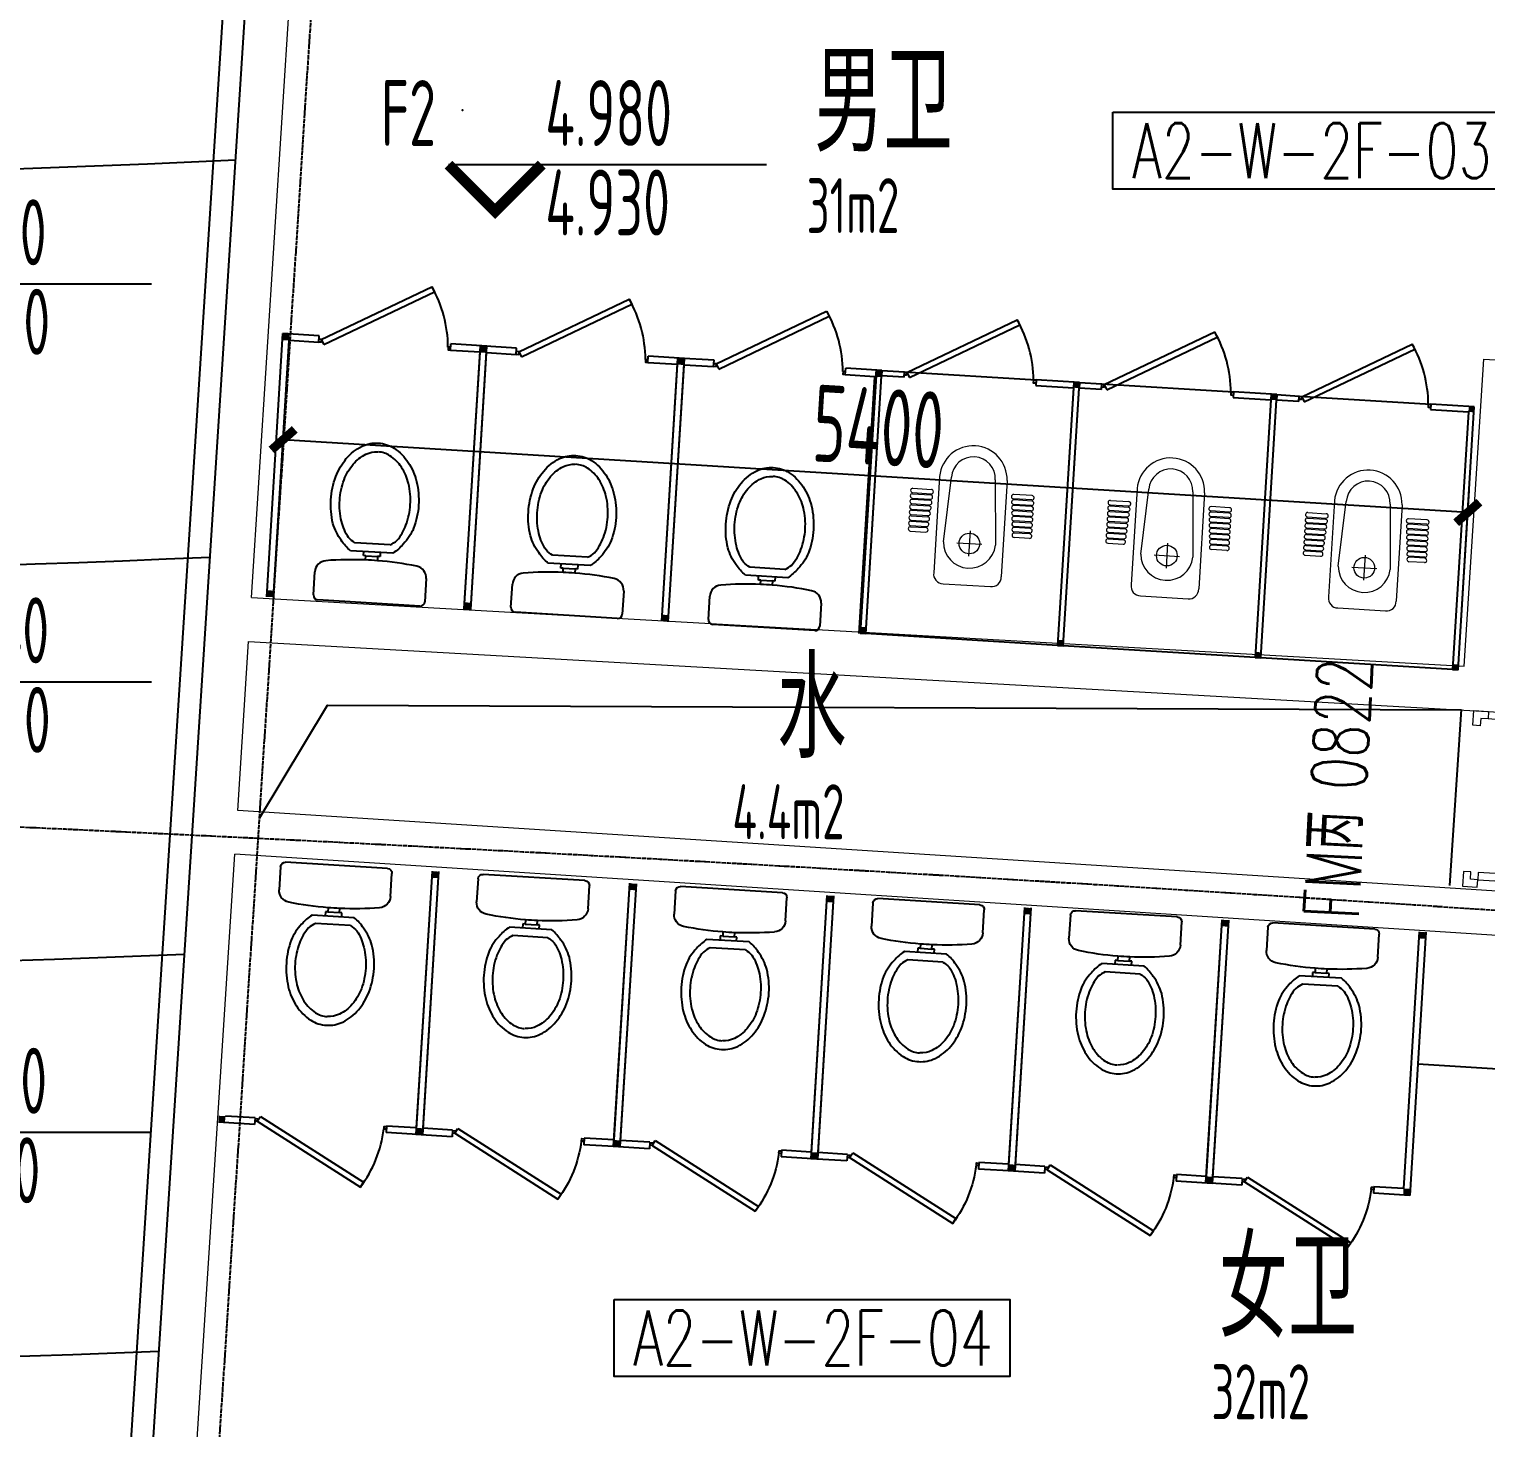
# Model space of a CAD drawing. Header units: millimetres. Extents: x 11515858 to 24947533, y -12784974 to -6116114.
# Drawn here: x 11792816 to 11799443, y -6388531 to -6382167 of the extents above; entities that cross this region are included whole.
import ezdxf
from ezdxf.enums import TextEntityAlignment as Align

# ---------------------------------------------------------------- set-up
doc = ezdxf.new("R2010")
doc.units = ezdxf.units.MM
doc.header["$LTSCALE"] = 10
for name, pattern in [('A2-RD-F2$0$AUDIT_I_130807214254-2', [0]), ('A2-RG-AXIS$0$CENTER', [2, 1.25, -0.25, 0.25, -0.25]), ('A2-RG-AXIS$0$DOTE', [2.42, 2, -0.2, 0.02, -0.2])]:
    doc.linetypes.add(name, pattern=pattern)
for name, color, linetype in [('A2-RB-F2$0$A-DIMS-100', 1, 'Continuous'), ('A2-RD-F2$0$A-1-1-X-toilel$0$A-FIXT', 55, 'Continuous'), ('A2-RD-F2$0$A-STRS', 50, 'Continuous'), ('A2-RD-F2$0$an-door', 2, 'Continuous'), ('A2-RD-F2$0$B1-WC-FIXT', 55, 'A2-RD-F2$0$AUDIT_I_130807214254-2'), ('A2-RG-AXIS$0$A-GRID', 1, 'A2-RG-AXIS$0$CENTER'), ('A2-RI-F2$0$$1$A-SYMB-NUMB-T', 4, 'Continuous'), ('A2-RI-F2$0$$2$A-SYMB', 4, 'Continuous'), ('A2-RI-F2$0$A-STRS', 50, 'Continuous'), ('A2-RI-F2$0$A-SYMB', 4, 'Continuous'), ('A2-RI-F2$0$A-SYMB-AREA', 4, 'Continuous'), ('A2-RI-F2$0$A-SYMB-DOOR', 4, 'Continuous'), ('A2-RI-F2$0$A-SYMB-NAME', 4, 'Continuous'), ('A2-RI-F2$0$A-SYMB-VOID', 35, 'Continuous'), ('A2-RI-F2$0$an-door', 2, 'Continuous')]:
    doc.layers.add(name, color=color, linetype=linetype)
doc.layers.add('A2-RD-F2$0$A-X-AREA', color=6, linetype='Continuous', plot=False)
for name, color, linetype, lineweight in [('A2-RI-F2$0$A-DOOR', 32, 'Continuous', 5), ('A2-RI-F2$0$A-FLOR-STRS', 2, 'Continuous', 5), ('A2-RI-F2$0$A-WALL', 7, 'Continuous', 5)]:
    doc.layers.add(name, color=color, linetype=linetype, lineweight=lineweight)
doc.styles.add('A2-RB-F2$0$XD2008', font='hzs.shx', dxfattribs={"width": 0.7, "bigfont": 'hztxt.shx'})
doc.styles.add('A2-RI-F2$0$$0$XD2008', font='hzs.shx', dxfattribs={"width": 0.7, "bigfont": 'hztxt.shx'})
doc.styles.add('A2-RI-F2$0$$1$ECADI-TXT', font='simplex.shx', dxfattribs={"bigfont": 'hztxt.shx'})
doc.styles.add('A2-RI-F2$0$ECADI', font='hzs.shx', dxfattribs={"width": 0.7, "bigfont": 'hztxt.shx'})
doc.styles.add('A2-RI-F2$0$ECADI-TXT', font='simplex.shx', dxfattribs={"bigfont": 'hztxt.shx'})
doc.styles.add('A2-RI-F2$0$XD2008', font='hzs.shx', dxfattribs={"width": 0.7, "bigfont": 'hztxt.shx'})
doc.dimstyles.new('A2-RB-F2$0$XD100$0', dxfattribs={"dimscale": 100, "dimtxt": 3.5, "dimasz": 1, "dimexe": 1, "dimexo": 2, "dimgap": 0.5, "dimtad": 1, "dimdec": 0, "dimdsep": 46, "dimtxsty": 'A2-RB-F2$0$XD2008', "dimblk1": 'A2-RB-F2$0$_ArchTick', "dimblk2": 'A2-RB-F2$0$_ArchTick', "dimsah": 1, "dimcen": 2.5, "dimclrt": 4, "dimaunit": 1, "dimadec": 0, "dimazin": 0, "dimtfac": 1, "dimtdec": 0, "dimtix": 1, "dimtmove": 1, "dimatfit": 3, "dimfxl": 0, "dimtolj": 1, "dimtzin": 0, "dimarcsym": 0})

# ---------------------------------------------------------------- blocks, each defined once
blk = doc.blocks.new('A2-RG-AXIS')
at = {"layer": 'A2-RG-AXIS$0$A-GRID', "linetype": 'A2-RG-AXIS$0$DOTE'}
blk.add_line((11795338.9, -6362795.8), (11793349.7, -6393734.2), dxfattribs=at)
for radius in [316700, 313400, 308700]:
    blk.add_arc((11778730.7, -6694178.7), radius, 75.589285, 95.407644, dxfattribs=at)
blk = doc.blocks.new('A2-RB-F2$0$_ArchTick')
at = {"color": 0, "linetype": 'ByBlock', "const_width": 0.4}
blk.add_lwpolyline([(-0.5, -0.5), (0.5, 0.5)], dxfattribs=at)
blk = doc.blocks.new('*D1692')
at = {"layer": 'A2-RB-F2$0$A-DIMS-100', "color": 0, "lineweight": -2, "transparency": 16777216}
for p, q in [((11793939.5, -6384552.2), (11793977.4, -6383935.2)), ((11799361.1, -6384366), (11793971.2, -6384035)), ((11799329.4, -6384883.1), (11799367.2, -6384266.2))]:
    blk.add_line(p, q, dxfattribs=at)
at = {"layer": 'Defpoints', "color": 0, "transparency": 16777216}
for p in [(11793971.2, -6384035), (11793927.2, -6384751.8), (11799317.1, -6385082.7)]:
    blk.add_point(p, dxfattribs=at)
at = {"layer": 'A2-RB-F2$0$A-DIMS-100', "color": 0, "lineweight": -2, "transparency": 16777216, "xscale": 100, "yscale": 100, "zscale": 100}
for p, rotation in [((11793971.2, -6384035), 176.4863543223418), ((11799361.1, -6384366), 356.4863543223418)]:
    blk.add_blockref('A2-RB-F2$0$_ArchTick', p, dxfattribs=dict(at, rotation=rotation))
at = {"layer": 'A2-RB-F2$0$A-DIMS-100', "color": 4, "transparency": 16777216, "insert": (11796680, -6383975.9), "char_height": 350, "attachment_point": 5, "rotation": 356.48635, "style": 'A2-RB-F2$0$XD2008'}
blk.add_mtext('\\A1;5400', dxfattribs=at)
blk = doc.blocks.new('A2-RD-F2$0$A-1-1-X-toilel$0$A-1-10-01~10(B1~wd)$0$A1088D2A')
at = {"layer": 'A2-RD-F2$0$A-1-1-X-toilel$0$A-FIXT'}
for p, q in [((-0.43, 0), (0.43, 0)), ((-0.47, -0.235), (-0.47, -0.04)), ((0.47, -0.04), (0.47, -0.235)), ((-0.05, -0.396), (-0.05, -0.361)), ((0.05, -0.361), (0.05, -0.396)), ((-0.176, -0.431), (0.181, -0.431)), ((-0.07, -0.396), (-0.05, -0.396)), ((-0.07, -0.431), (-0.07, -0.396)), ((0.05, -0.396), (-0.05, -0.396)), ((0.05, -0.396), (0.07, -0.396)), ((0.07, -0.396), (0.07, -0.431)), ((-0.148, -0.5), (0.148, -0.5))]:
    blk.add_line(p, q, dxfattribs=at)
for points in [[(0.002, -1.35, -0.128381), (-0.133, -1.315, -0.106268), (-0.259, -1.203, -0.085065), (-0.338, -1.047, -0.074422), (-0.368, -0.849, -0.074422), (-0.338, -0.652, -0.093985), (-0.259, -0.514, -0.073872), (-0.176, -0.431, -0.130921)], [(0.181, -0.431, -0.073872), (0.264, -0.514, -0.093985), (0.343, -0.652, -0.074422), (0.372, -0.849, -0.074422), (0.343, -1.047, -0.085065), (0.264, -1.203, -0.106268), (0.138, -1.315, -0.128381), (0.002, -1.35, -0.130921)], [(-0.148, -0.5, 0.073654), (-0.204, -0.54, 0.085065), (-0.272, -0.674, 0.074422), (-0.298, -0.849, 0.074422), (-0.272, -1.025, 0.085065), (-0.204, -1.159, 0.106268), (-0.101, -1.25, 0.128381), (-0.002, -1.276, 0.131396)], [(0.148, -0.5, -0.073654), (0.204, -0.54, -0.085065), (0.272, -0.674, -0.074422), (0.298, -0.849, -0.074422), (0.272, -1.025, -0.085065), (0.204, -1.159, -0.106268), (0.101, -1.25, -0.128381), (0.002, -1.276, -0.131396)]]:
    blk.add_lwpolyline(points, format="xyb", dxfattribs=at)
for centre, radius, start, end in [((-0.43, -0.04), 0.04, 90, 180), ((0.43, -0.04), 0.04, 0, 90), ((-0.37, -0.235), 0.1, 180, 262.0681), ((0.37, -0.235), 0.1, 277.9319, 0), ((0, 2.42), 2.781, 262.0681, 268.9699), ((0, 2.42), 2.781, 268.9699, 271.0301), ((0, 2.42), 2.781, 271.0301, 277.9319)]:
    blk.add_arc(centre, radius, start, end, dxfattribs=at)
blk = doc.blocks.new('A2-RD-F2$0$A-1-1-X-toilel$0$A-1-10-01~10(B1~wd)$0$A1088D2B')
at = {"layer": 'A2-RD-F2$0$A-1-1-X-toilel$0$A-FIXT'}
for p, q in [((-465, 0), (-465, -1200)), ((-435, 0), (-435, -1170)), ((435, 0), (435, -1170)), ((465, 0), (465, -1200)), ((-435, -1170), (-300, -1170)), ((-300, -1170), (-300, -1200)), ((275.9, -1161.4), (-210.9, -1431.4)), ((289.1, -1184.1), (-197.8, -1454.1)), ((289.1, -1184.1), (275.9, -1161.4)), ((300, -1170), (435, -1170)), ((300, -1170), (300, -1200)), ((-465, -1200), (-300, -1200)), ((300, -1200), (465, -1200)), ((-197.8, -1454.1), (-210.9, -1431.4))]:
    blk.add_line(p, q, dxfattribs=at)
for points in [[(-299.8, -1184.1), (-289.1, -1184.1), (-289.1, -1172.6), (-299.8, -1172.6)], [(300, -1172.6), (288, -1172.6), (288, -1184.1), (300, -1184.1)]]:
    blk.add_lwpolyline(points, dxfattribs=at)
blk.add_arc((270.5, -1147.3), 559.9, 183.77186, 213.23098, dxfattribs=at)
for points in [[(-465, -30), (-435, -30), (-465, 0), (-435, 0)], [(435, -30), (465, -30), (435, 0), (465, 0)], [(-465, -1200), (-435, -1200), (-465, -1170), (-435, -1170)], [(435, -1200), (465, -1200), (435, -1170), (465, -1170)]]:
    blk.add_trace(points, dxfattribs=at)
at = {"layer": 'A2-RD-F2$0$A-1-1-X-toilel$0$A-FIXT', "xscale": 540, "yscale": 540, "zscale": 540}
blk.add_blockref('A2-RD-F2$0$A-1-1-X-toilel$0$A-1-10-01~10(B1~wd)$0$A1088D2A', (0, 0), dxfattribs=at)
blk = doc.blocks.new('A2-RD-F2$0$BI-W-db')
at = {"layer": 'A2-RD-F2$0$A-1-1-X-toilel$0$A-FIXT'}
for points in [[(-10374.6, 6726), (-10374.6, 6751.4), (-10400, 6726), (-10400, 6751.4)], [(-9200, 6726), (-9200, 6751.4), (-9225.4, 6726), (-9225.4, 6751.4)], [(-10374.6, 5826), (-10374.6, 5851.4), (-10400, 5826), (-10400, 5851.4)], [(-9200, 5826), (-9200, 5851.4), (-9225.4, 5826), (-9225.4, 5851.4)]]:
    blk.add_trace(points, dxfattribs=at)
at = {"layer": 'A2-RD-F2$0$B1-WC-FIXT'}
for p, q in [((-10400, 6751.4), (-10400, 6726)), ((-9200, 6751.4), (-10400, 6751.4)), ((-10400, 6726), (-9225.4, 6726)), ((-10400, 5851.4), (-10400, 6726)), ((-9200, 6726), (-9225.4, 6726)), ((-9225.4, 6623.5), (-9225.4, 6726)), ((-9200, 6751.4), (-9200, 6726)), ((-9200, 6726), (-9200, 6623.5)), ((-9225.4, 6623.5), (-9200, 6623.5)), ((-9202.6, 6612.6), (-9225.3, 6599.4)), ((-9225.3, 6599.4), (-8955.3, 6112.6)), ((-9202.6, 6612.6), (-8932.6, 6125.7)), ((-9200, 6623.5), (-9200, 6023.5)), ((-9225.4, 6023.5), (-9225.4, 5851.4)), ((-9200, 6023.5), (-9225.4, 6023.5)), ((-9200, 5826), (-9200, 6023.5)), ((-10400, 5851.4), (-10400, 5826)), ((-9225.4, 5851.4), (-10400, 5851.4)), ((-10400, 5826), (-10400, 5851.4)), ((-10400, 5826), (-9200, 5826))]:
    blk.add_line(p, q, dxfattribs=at)
at = {"layer": 'A2-RD-F2$0$B1-WC-FIXT', "lineweight": 13}
for p, q in [((-9911.9, 6562.5), (-9911.9, 6562.5)), ((-9886.9, 6562.5), (-9886.9, 6562.5)), ((-9861.9, 6562.5), (-9861.9, 6562.5)), ((-9836.9, 6562.5), (-9836.9, 6562.5)), ((-9811.9, 6562.5), (-9811.9, 6562.5)), ((-9786.9, 6562.5), (-9786.9, 6562.5)), ((-9761.9, 6562.5), (-9761.9, 6562.5)), ((-9736.9, 6562.5), (-9736.9, 6562.5)), ((-9901.9, 6552.5), (-9901.9, 6482)), ((-9896.9, 6552.5), (-9896.9, 6480.1)), ((-9876.9, 6552.5), (-9876.9, 6480.1)), ((-9871.9, 6552.5), (-9871.9, 6478.1)), ((-9851.9, 6552.5), (-9851.9, 6478.1)), ((-9846.9, 6552.5), (-9846.9, 6476.2)), ((-9826.9, 6552.5), (-9826.9, 6476.2)), ((-9821.9, 6552.5), (-9821.9, 6474.2)), ((-9801.9, 6552.5), (-9801.9, 6474.2)), ((-9796.9, 6552.5), (-9796.9, 6472.3)), ((-9776.9, 6552.5), (-9776.9, 6472.3)), ((-9771.9, 6552.5), (-9771.9, 6470.4)), ((-9751.9, 6552.5), (-9751.9, 6470.4)), ((-9746.9, 6552.5), (-9746.9, 6468.4)), ((-9726.9, 6552.5), (-9726.9, 6468.4)), ((-9665.6, 6434.6), (-10104.5, 6434.6)), ((-9911.9, 6472), (-9911.9, 6472)), ((-9886.9, 6472), (-9886.9, 6472)), ((-9886.9, 6470.1), (-9886.9, 6470.1)), ((-9861.9, 6472), (-9861.9, 6472)), ((-9861.9, 6468.1), (-9861.9, 6468.1)), ((-9836.9, 6466.2), (-9836.9, 6466.2)), ((-9811.9, 6464.2), (-9811.9, 6464.2)), ((-9786.9, 6462.3), (-9786.9, 6462.3)), ((-9761.9, 6460.4), (-9761.9, 6460.4)), ((-9736.9, 6458.4), (-9736.9, 6458.4)), ((-10152, 6389.2), (-10152, 6172.3)), ((-9962, 6399.4), (-9665.6, 6380.7)), ((-9962, 6337.9), (-9962, 6223.6)), ((-9904.8, 6280.7), (-10019.1, 6280.7)), ((-9665.6, 6180.7), (-9962, 6162.1)), ((-9665.6, 6126.8), (-10104.5, 6126.8)), ((-9786.9, 6099.2), (-9786.9, 6099.2)), ((-9786.9, 6099.2), (-9786.9, 6099.2)), ((-9761.9, 6101.1), (-9761.9, 6101.1)), ((-9761.9, 6101.1), (-9761.9, 6101.1)), ((-9736.9, 6103.1), (-9736.9, 6103.1)), ((-9736.9, 6103.1), (-9736.9, 6103.1)), ((-9921.9, 6009), (-9921.9, 6079.5)), ((-9921.9, 6009), (-9921.9, 6079.5)), ((-9911.9, 6089.5), (-9911.9, 6089.5)), ((-9911.9, 6089.5), (-9911.9, 6089.5)), ((-9901.9, 6009), (-9901.9, 6079.5)), ((-9901.9, 6009), (-9901.9, 6079.5)), ((-9896.9, 6009), (-9896.9, 6081.4)), ((-9896.9, 6009), (-9896.9, 6081.4)), ((-9886.9, 6091.4), (-9886.9, 6091.4)), ((-9886.9, 6091.4), (-9886.9, 6091.4)), ((-9886.9, 6089.5), (-9886.9, 6089.5)), ((-9886.9, 6089.5), (-9886.9, 6089.5)), ((-9876.9, 6009), (-9876.9, 6081.4)), ((-9876.9, 6009), (-9876.9, 6081.4)), ((-9871.9, 6009), (-9871.9, 6083.4)), ((-9871.9, 6009), (-9871.9, 6083.4)), ((-9861.9, 6093.4), (-9861.9, 6093.4)), ((-9861.9, 6093.4), (-9861.9, 6093.4)), ((-9861.9, 6089.5), (-9861.9, 6089.5)), ((-9861.9, 6089.5), (-9861.9, 6089.5)), ((-9851.9, 6009), (-9851.9, 6083.4)), ((-9851.9, 6009), (-9851.9, 6083.4)), ((-9846.9, 6009), (-9846.9, 6085.3)), ((-9846.9, 6009), (-9846.9, 6085.3)), ((-9836.9, 6095.3), (-9836.9, 6095.3)), ((-9836.9, 6095.3), (-9836.9, 6095.3)), ((-9826.9, 6009), (-9826.9, 6085.3)), ((-9826.9, 6009), (-9826.9, 6085.3)), ((-9821.9, 6009), (-9821.9, 6087.3)), ((-9821.9, 6009), (-9821.9, 6087.3)), ((-9811.9, 6097.3), (-9811.9, 6097.3)), ((-9811.9, 6097.3), (-9811.9, 6097.3)), ((-9801.9, 6009), (-9801.9, 6087.3)), ((-9801.9, 6009), (-9801.9, 6087.3)), ((-9796.9, 6009), (-9796.9, 6089.2)), ((-9796.9, 6009), (-9796.9, 6089.2)), ((-9776.9, 6009), (-9776.9, 6089.2)), ((-9776.9, 6009), (-9776.9, 6089.2)), ((-9771.9, 6009), (-9771.9, 6091.1)), ((-9771.9, 6009), (-9771.9, 6091.1)), ((-9751.9, 6009), (-9751.9, 6091.1)), ((-9751.9, 6009), (-9751.9, 6091.1)), ((-9746.9, 6009), (-9746.9, 6093.1)), ((-9746.9, 6009), (-9746.9, 6093.1)), ((-9726.9, 6009), (-9726.9, 6093.1)), ((-9726.9, 6009), (-9726.9, 6093.1)), ((-9911.9, 5999), (-9911.9, 5999)), ((-9911.9, 5999), (-9911.9, 5999)), ((-9886.9, 5999), (-9886.9, 5999)), ((-9886.9, 5999), (-9886.9, 5999)), ((-9861.9, 5999), (-9861.9, 5999)), ((-9861.9, 5999), (-9861.9, 5999)), ((-9836.9, 5999), (-9836.9, 5999)), ((-9836.9, 5999), (-9836.9, 5999)), ((-9811.9, 5999), (-9811.9, 5999)), ((-9811.9, 5999), (-9811.9, 5999)), ((-9786.9, 5999), (-9786.9, 5999)), ((-9786.9, 5999), (-9786.9, 5999)), ((-9761.9, 5999), (-9761.9, 5999)), ((-9761.9, 5999), (-9761.9, 5999)), ((-9736.9, 5999), (-9736.9, 5999)), ((-9736.9, 5999), (-9736.9, 5999))]:
    blk.add_line(p, q, dxfattribs=at)
at = {"layer": 'A2-RD-F2$0$B1-WC-FIXT'}
for points in [[(-9214.1, 6623.3), (-9214.1, 6612.6), (-9202.6, 6612.6), (-9202.6, 6623.3)], [(-9202.6, 6023.5), (-9202.6, 6035.5), (-9214.1, 6035.5), (-9214.1, 6023.5)]]:
    blk.add_lwpolyline(points, dxfattribs=at)
at = {"layer": 'A2-RD-F2$0$B1-WC-FIXT', "lineweight": 13}
blk.add_lwpolyline([(-9921.9, 6552.5), (-9921.9, 6482)], dxfattribs=at)
blk.add_circle((-9962, 6280.7), 47.1, dxfattribs=at)
for centre, radius, start, end in [((-9911.9, 6552.5), 10, 90, 180), ((-9911.9, 6552.5), 10, 0, 90), ((-9886.9, 6552.5), 10, 90, 180), ((-9886.9, 6552.5), 10, 0, 90), ((-9861.9, 6552.5), 10, 90, 180), ((-9861.9, 6552.5), 10, 0, 90), ((-9836.9, 6552.5), 10, 90, 180), ((-9836.9, 6552.5), 10, 0, 90), ((-9811.9, 6552.5), 10, 90, 180), ((-9811.9, 6552.5), 10, 0, 90), ((-9786.9, 6552.5), 10, 90, 180), ((-9786.9, 6552.5), 10, 0, 90), ((-9761.9, 6552.5), 10, 90, 180), ((-9761.9, 6552.5), 10, 0, 90), ((-9736.9, 6552.5), 10, 90, 180), ((-9736.9, 6552.5), 10, 0, 90), ((-10108.2, 6391), 43.8, 85.14511, 182.41268), ((-9911.9, 6482), 10, 180, 270), ((-9911.9, 6482), 10, 270, 0), ((-9886.9, 6480.1), 10, 180, 270), ((-9886.9, 6480.1), 10, 270, 0), ((-9861.9, 6478.1), 10, 180, 270), ((-9861.9, 6478.1), 10, 270, 0), ((-9836.9, 6476.2), 10, 180, 270), ((-9836.9, 6476.2), 10, 270, 0), ((-9811.9, 6474.2), 10, 180, 270), ((-9811.9, 6474.2), 10, 270, 0), ((-9786.9, 6472.3), 10, 180, 270), ((-9786.9, 6472.3), 10, 270, 0), ((-9761.9, 6470.4), 10, 180, 270), ((-9761.9, 6470.4), 10, 270, 0), ((-9736.9, 6468.4), 10, 180, 270), ((-9736.9, 6468.4), 10, 270, 0), ((-9670.9, 6280.7), 154, 271.97884, 88.02116), ((-9955.6, 6280.7), 118.8, 93.04874, 266.95126), ((-9667, 6280.7), 100, 270.77498, 89.22502), ((-10108.2, 6170.4), 43.8, 177.58732, 274.85489), ((-9786.9, 6089.2), 10, 90, 180), ((-9786.9, 6089.2), 10, 90, 180), ((-9786.9, 6089.2), 10, 0, 90), ((-9786.9, 6089.2), 10, 0, 90), ((-9761.9, 6091.1), 10, 90, 180), ((-9761.9, 6091.1), 10, 90, 180), ((-9761.9, 6091.1), 10, 0, 90), ((-9761.9, 6091.1), 10, 0, 90), ((-9736.9, 6093.1), 10, 90, 180), ((-9736.9, 6093.1), 10, 90, 180), ((-9736.9, 6093.1), 10, 0, 90), ((-9736.9, 6093.1), 10, 0, 90), ((-9911.9, 6079.5), 10, 90, 180), ((-9911.9, 6079.5), 10, 90, 180), ((-9911.9, 6079.5), 10, 0, 90), ((-9911.9, 6079.5), 10, 0, 90), ((-9886.9, 6081.4), 10, 90, 180), ((-9886.9, 6081.4), 10, 90, 180), ((-9886.9, 6081.4), 10, 0, 90), ((-9886.9, 6081.4), 10, 0, 90), ((-9861.9, 6083.4), 10, 90, 180), ((-9861.9, 6083.4), 10, 90, 180), ((-9861.9, 6083.4), 10, 0, 90), ((-9861.9, 6083.4), 10, 0, 90), ((-9836.9, 6085.3), 10, 90, 180), ((-9836.9, 6085.3), 10, 90, 180), ((-9836.9, 6085.3), 10, 0, 90), ((-9836.9, 6085.3), 10, 0, 90), ((-9811.9, 6087.3), 10, 90, 180), ((-9811.9, 6087.3), 10, 90, 180), ((-9811.9, 6087.3), 10, 0, 90), ((-9811.9, 6087.3), 10, 0, 90), ((-9911.9, 6009), 10, 180, 270), ((-9911.9, 6009), 10, 180, 270), ((-9911.9, 6009), 10, 270, 0), ((-9911.9, 6009), 10, 270, 0), ((-9886.9, 6009), 10, 180, 270), ((-9886.9, 6009), 10, 180, 270), ((-9886.9, 6009), 10, 270, 0), ((-9886.9, 6009), 10, 270, 0), ((-9861.9, 6009), 10, 180, 270), ((-9861.9, 6009), 10, 180, 270), ((-9861.9, 6009), 10, 270, 0), ((-9861.9, 6009), 10, 270, 0), ((-9836.9, 6009), 10, 180, 270), ((-9836.9, 6009), 10, 180, 270), ((-9836.9, 6009), 10, 270, 0), ((-9836.9, 6009), 10, 270, 0), ((-9811.9, 6009), 10, 180, 270), ((-9811.9, 6009), 10, 180, 270), ((-9811.9, 6009), 10, 270, 0), ((-9811.9, 6009), 10, 270, 0), ((-9786.9, 6009), 10, 180, 270), ((-9786.9, 6009), 10, 180, 270), ((-9786.9, 6009), 10, 270, 0), ((-9786.9, 6009), 10, 270, 0), ((-9761.9, 6009), 10, 180, 270), ((-9761.9, 6009), 10, 180, 270), ((-9761.9, 6009), 10, 270, 0), ((-9761.9, 6009), 10, 270, 0), ((-9736.9, 6009), 10, 180, 270), ((-9736.9, 6009), 10, 180, 270), ((-9736.9, 6009), 10, 270, 0), ((-9736.9, 6009), 10, 270, 0)]:
    blk.add_arc(centre, radius, start, end, dxfattribs=at)
at = {"layer": 'A2-RD-F2$0$B1-WC-FIXT'}
blk.add_arc((-9239.4, 6594), 559.9, 273.77186, 303.23098, dxfattribs=at)
blk = doc.blocks.new('A2-RD-F2')
at = {"layer": 'A2-RD-F2$0$A-1-1-X-toilel$0$A-FIXT'}
for p, q in [((11794648.7, -6385998.3), (11794577, -6387166.1)), ((11794678.7, -6386000.2), (11794605.1, -6387197.9)), ((11799133.4, -6386874.8), (11800896.7, -6386983.1)), ((11793843.4, -6387121.1), (11793708.7, -6387112.8)), ((11793843.4, -6387121.1), (11793841.6, -6387151)), ((11793853.4, -6387135.8), (11793867.9, -6387114)), ((11793867.9, -6387114), (11794337.4, -6387413.3)), ((11793841.6, -6387151), (11793676.9, -6387140.9)), ((11793853.4, -6387135.8), (11794322.9, -6387435.2)), ((11794442.3, -6387157.9), (11794440.4, -6387187.8)), ((11794605.1, -6387197.9), (11794440.4, -6387187.8)), ((11794577, -6387166.1), (11794442.3, -6387157.9)), ((11794322.9, -6387435.2), (11794337.4, -6387413.3))]:
    blk.add_line(p, q, dxfattribs=at)
for points in [[(11793843.3, -6387123.7), (11793855.2, -6387124.4), (11793854.5, -6387135.9), (11793842.5, -6387135.2)], [(11794441.3, -6387171.9), (11794430.5, -6387171.3), (11794431.2, -6387159.8), (11794442, -6387160.4)]]:
    blk.add_lwpolyline(points, dxfattribs=at)
blk.add_arc((11793874.2, -6387100.2), 559.9, 323.25537, 352.71449, dxfattribs=at)
for points in [[(11794676.8, -6386030.1), (11794646.9, -6386028.3), (11794678.7, -6386000.2), (11794648.7, -6385998.3)], [(11793706.8, -6387142.8), (11793676.9, -6387140.9), (11793708.7, -6387112.8), (11793678.7, -6387111)], [(11794605.1, -6387197.9), (11794575.2, -6387196.1), (11794607, -6387168), (11794577, -6387166.1)]]:
    blk.add_trace(points, dxfattribs=at)
at = {"layer": 'A2-RD-F2$0$A-STRS', "linetype": 'Continuous'}
for radius, start, end in [(77320, 263.185164, 272.69608), (79120, 263.331972, 272.550468), (80920, 263.472209, 272.411373), (82720, 263.606309, 272.278364)]:
    blk.add_arc((11790117.6, -6305527.5), radius, start, end, dxfattribs=at)
at = {"layer": 'A2-RD-F2$0$A-X-AREA'}
blk.add_lwpolyline([(11780970.9, -6378137.2), (11780879.8, -6391586.4, -0.010155), (11793165.5, -6391923.2), (11794028.6, -6378499.8, 0.010336), (11780970.9, -6378137.2, 0.748491)], format="xyb", dxfattribs=at)
at = {"layer": 'A2-RD-F2$0$an-door'}
blk.add_line((11793072, -6391818.6), (11793922.3, -6378594.8), dxfattribs=at)
at = {"layer": 'A2-RD-F2$0$A-1-1-X-toilel$0$A-FIXT'}
for name, p, rotation in [('A2-RD-F2$0$A-1-1-X-toilel$0$A-1-10-01~10(B1~wd)$0$A1088D2B', (11794361.4, -6384778.3), 176.5004429497951), ('A2-RD-F2$0$A-1-1-X-toilel$0$A-1-10-01~10(B1~wd)$0$A1088D2B', (11795259.7, -6384834.6), 176.5004429497951), ('A2-RD-F2$0$A-1-1-X-toilel$0$A-1-10-01~10(B1~wd)$0$A1088D2B', (11796158, -6384889.5), 176.5004429497951), ('A2-RD-F2$0$BI-W-db', (11803972.8, -6374948.9), 86.48708378773983), ('A2-RD-F2$0$BI-W-db', (11804871.1, -6375004.1), 86.48708378773983), ('A2-RD-F2$0$BI-W-db', (11805769.4, -6375059.3), 86.48708378773983)]:
    blk.add_blockref(name, p, dxfattribs=dict(at, rotation=rotation))
at = {"layer": 'A2-RD-F2$0$A-1-1-X-toilel$0$A-FIXT', "extrusion": (0, 0, -1), "xscale": 540, "yscale": 540, "zscale": -540, "rotation": 3.513645768562949}
blk.add_blockref('A2-RD-F2$0$A-1-1-X-toilel$0$A-1-10-01~10(B1~wd)$0$A1088D2A', (-11794214.5, -6385971.7), dxfattribs=at)
at = {"layer": 'A2-RD-F2$0$A-1-1-X-toilel$0$A-FIXT', "xscale": -1, "rotation": 356.4863542314371}
for p in [(11795112.9, -6386026.8), (11796011.2, -6386082), (11796909.5, -6386137.2), (11797807.8, -6386192.3), (11798706.1, -6386247.5)]:
    blk.add_blockref('A2-RD-F2$0$A-1-1-X-toilel$0$A-1-10-01~10(B1~wd)$0$A1088D2B', p, dxfattribs=at)
blk = doc.blocks.new('A2-RI-F2$0$door-1000')
for p, q in [((0.6493, 0.6471), (0.7083, 0.7059)), ((0.7083, 0.7059), (0.7083, 0.7059)), ((0.7083, 0.7059), (0.7672, 0.6469)), ((0.6787, 0.6175), (0.6493, 0.6471)), ((0.7082, 0.647), (0.6787, 0.6175)), ((0.7376, 0.6174), (0.7082, 0.647)), ((0.7672, 0.6469), (0.7376, 0.6174)), ((0.059, 0.0588), (0, 0)), ((0, 0), (0.0588, -0.059)), ((0, 0), (0, 0)), ((0.0589, -0.0001), (0.0884, 0.0293)), ((0.0884, 0.0293), (0.059, 0.0588)), ((0.0588, -0.059), (0.0883, -0.0296)), ((0.0883, -0.0296), (0.0589, -0.0001)), ((0.1179, -0.0002), (0.0883, -0.0296)), ((0.0883, -0.0296), (0.6766, -0.6199)), ((0.7061, -0.5905), (0.1179, -0.0002)), ((0.5051, -0.3888), (0.5301, -0.3639)), ((0.4506, -0.4431), (0.4756, -0.4182)), ((0.6183, -0.5024), (0.6432, -0.4775)), ((0.5638, -0.5566), (0.5888, -0.5318)), ((0.6766, -0.6199), (0.7061, -0.5905))]:
    blk.add_line(p, q)
at = {"lineweight": 13}
for p, q in [((0.6432, -0.4775), (0.5301, -0.3639)), ((0.5638, -0.5566), (0.4506, -0.4431))]:
    blk.add_line(p, q, dxfattribs=at)
blk.add_arc((0.1481, 0.0285), 0.8333, 312.03498, 44.97267, dxfattribs=at)
blk = doc.blocks.new('A2-RI-F2$0$5erhfh')
at = {"layer": 'A2-RI-F2$0$A-SYMB-AREA', "style": 'A2-RI-F2$0$ECADI', "width": 0.7}
blk.add_attdef('340M2', text='', height=2.5, dxfattribs=at).set_placement((0, 1.25), align=Align.MIDDLE_LEFT)
at = {"layer": 'A2-RI-F2$0$A-SYMB-NAME', "style": 'A2-RI-F2$0$ECADI', "width": 0.7}
blk.add_attdef('CHINESENAME', (-12.292, 3.087), '', height=4.5, dxfattribs=at)
blk = doc.blocks.new('A2-RI-F2$0$TERTDRG')
at = {"layer": 'A2-RI-F2$0$$1$A-SYMB-NUMB-T', "color": 1}
blk.add_lwpolyline([(0, 0), (1800, 0), (1800, -350), (0, -350)], close=True, dxfattribs=at)
at = {"layer": 'A2-RI-F2$0$$1$A-SYMB-NUMB-T', "style": 'A2-RI-F2$0$$1$ECADI-TXT', "width": 0.7}
blk.add_attdef('CODE', text='', height=250, dxfattribs=at).set_placement((904.9, -175), align=Align.MIDDLE_CENTER)
blk = doc.blocks.new('A2-RI-F2$0$ECADI-TAG-DOOR')
blk = doc.blocks.new('A2-RI-F2$0$$2$ECADI-TAG-HGHT（国标）')
at = {"color": 1}
blk.add_line((-2.121, 2.121), (11.768, 2.121), dxfattribs=at)
at = {"color": 1, "const_width": 0.5}
blk.add_lwpolyline([(-2.121, 2.121), (0, 0), (2.121, 2.121)], dxfattribs=at)
at = {"color": 1}
blk.add_point((-1.481, 4.6), dxfattribs=at)
at = {"style": 'A2-RI-F2$0$$0$XD2008', "width": 0.7}
blk.add_attdef('FL', text='', height=3, dxfattribs=at).set_placement((-2.689, 2.967), align=Align.RIGHT)
for tag, p in [('F.F.L.', (2.284, 2.967)), ('T.O.S.', (2.284, -1.104))]:
    blk.add_attdef(tag, p, '', height=3, dxfattribs=at)
blk = doc.blocks.new('A2-RI-F2$0$ECADI-TAG-HGHT（国标）')
at = {"color": 1}
blk.add_line((-2.121, 2.121), (12.355, 2.121), dxfattribs=at)
at = {"color": 1, "const_width": 0.5}
blk.add_lwpolyline([(-2.121, 2.121), (0, 0), (2.121, 2.121)], dxfattribs=at)
at = {"color": 1}
blk.add_point((-1.481, 4.6), dxfattribs=at)
at = {"style": 'A2-RI-F2$0$XD2008', "width": 0.7}
blk.add_attdef('FL', text='', height=3, dxfattribs=at).set_placement((-2.689, 2.967), align=Align.RIGHT)
for tag, p in [('F.F.L.', (2.284, 2.967)), ('T.O.S.', (2.284, -1.104))]:
    blk.add_attdef(tag, p, '', height=3, dxfattribs=at)
blk = doc.blocks.new('A2-RB-F2')
at = {"layer": 'A2-RB-F2$0$A-DIMS-100'}
dim = blk.add_aligned_dim(p1=(11799317.1, -6385082.7), p2=(11793927.2, -6384751.8), distance=-718.1, dimstyle='A2-RB-F2$0$XD100$0', dxfattribs=at)
dim.commit()
dim.dimension.update_dxf_attribs({"geometry": '*D1692', "text_midpoint": (11796680, -6383975.9)})
blk = doc.blocks.new('A2-RI-F2')
at = {"layer": 'A2-RI-F2$0$A-SYMB-VOID', "ltscale": 500}
blk.add_lwpolyline([(11793864.4, -6385757), (11794173.5, -6385242.1), (11799331.1, -6385264.8)], dxfattribs=at)
at = {"layer": 'A2-RI-F2$0$A-WALL'}
for p, q in [((11793826.9, -6384753.3), (11794299.6, -6377401.2)), ((11793165.5, -6391923.2), (11794028.6, -6378499.8)), ((11799343.9, -6385065.2), (11799433.8, -6383668)), ((11799433.8, -6383668), (11799633.4, -6383680.9)), ((11793826.9, -6384753.3), (11799343.9, -6385065.2)), ((11793764.7, -6385721.4), (11793814.1, -6384952.9)), ((11793814.1, -6384952.9), (11799530.8, -6385276.1)), ((11801546.3, -6386221.7), (11793764.7, -6385721.4)), ((11793247.8, -6393760.1), (11793751.8, -6385921)), ((11801533.4, -6386421.3), (11793751.8, -6385921))]:
    blk.add_line(p, q, dxfattribs=at)
at = {"layer": 'A2-RI-F2$0$an-door'}
for p, q in [((11793072, -6391818.6), (11793922.3, -6378594.8)), ((11799331.2, -6385262.6), (11799277.3, -6386062.9))]:
    blk.add_line(p, q, dxfattribs=at)
ref = blk.add_blockref('A2-RI-F2$0$5erhfh', (11797617.2, -6383033.6), dxfattribs=dict(xscale=100, yscale=100, zscale=100))
ref.add_attrib('340M2', '31m2', (11796353.2, -6383095), dxfattribs={"layer": 'A2-RI-F2$0$A-SYMB-AREA', "height": 250, "style": 'A2-RI-F2$0$ECADI', "width": 0.7})
ref.add_attrib('CHINESENAME', '男卫', (11796388, -6382724.8), dxfattribs={"layer": 'A2-RI-F2$0$A-SYMB-NAME', "height": 450, "style": 'A2-RI-F2$0$ECADI', "width": 0.7})
ref = blk.add_blockref('A2-RI-F2$0$5erhfh', (11797448.2, -6385791.4), dxfattribs=dict(xscale=100, yscale=100, zscale=100))
ref.add_attrib('340M2', '4.4m2', (11796015.3, -6385852.8), dxfattribs={"layer": 'A2-RI-F2$0$A-SYMB-AREA', "height": 250, "style": 'A2-RI-F2$0$ECADI', "width": 0.7})
ref.add_attrib('CHINESENAME', '水', (11796219, -6385482.7), dxfattribs={"layer": 'A2-RI-F2$0$A-SYMB-NAME', "height": 450, "style": 'A2-RI-F2$0$ECADI', "width": 0.7})
ref = blk.add_blockref('A2-RI-F2$0$5erhfh', (11799457, -6388430.5), dxfattribs=dict(xscale=100, yscale=100, zscale=100))
ref.add_attrib('340M2', '32m2', (11798194.7, -6388491.9), dxfattribs={"layer": 'A2-RI-F2$0$A-SYMB-AREA', "height": 250, "style": 'A2-RI-F2$0$ECADI', "width": 0.7})
ref.add_attrib('CHINESENAME', '女卫', (11798227.8, -6388121.7), dxfattribs={"layer": 'A2-RI-F2$0$A-SYMB-NAME', "height": 450, "style": 'A2-RI-F2$0$ECADI', "width": 0.7})
at = {"layer": 'A2-RI-F2$0$$2$A-SYMB'}
ref = blk.add_blockref('A2-RI-F2$0$$2$ECADI-TAG-HGHT（国标）', (11792195.5, -6383538), dxfattribs=dict(at, xscale=100, yscale=100, zscale=100))
ref.add_attrib('F.F.L.', '4.520', (11792333.1, -6383241.2), dxfattribs={"layer": '0', "height": 300, "style": 'A2-RI-F2$0$$0$XD2008', "width": 0.7})
ref.add_attrib('T.O.S.', '4.470', (11792342.3, -6383648.4), dxfattribs={"layer": '0', "height": 300, "style": 'A2-RI-F2$0$$0$XD2008', "width": 0.7})
ref = blk.add_blockref('A2-RI-F2$0$$2$ECADI-TAG-HGHT（国标）', (11792195.5, -6385349.1), dxfattribs=dict(at, xscale=100, yscale=100, zscale=100))
ref.add_attrib('F.F.L.', '4.640', (11792333.1, -6385052.4), dxfattribs={"layer": '0', "height": 300, "style": 'A2-RI-F2$0$$0$XD2008', "width": 0.7})
ref.add_attrib('T.O.S.', '4.590', (11792342.3, -6385459.6), dxfattribs={"layer": '0', "height": 300, "style": 'A2-RI-F2$0$$0$XD2008', "width": 0.7})
ref = blk.add_blockref('A2-RI-F2$0$$2$ECADI-TAG-HGHT（国标）', (11792195.5, -6387398.5), dxfattribs=dict(at, xscale=100, yscale=100, zscale=100))
ref.add_attrib('F.F.L.', '4.760', (11792333.1, -6387101.7), dxfattribs={"layer": '0', "height": 300, "style": 'A2-RI-F2$0$$0$XD2008', "width": 0.7})
ref.add_attrib('T.O.S.', '4.710', (11792342.3, -6387508.9), dxfattribs={"layer": '0', "height": 300, "style": 'A2-RI-F2$0$$0$XD2008', "width": 0.7})
at = {"layer": 'A2-RI-F2$0$A-DOOR', "xscale": 800.0000000001139, "yscale": 800.0000000001139, "zscale": 800.0000000001139, "rotation": 41.42016649061853}
blk.add_blockref('A2-RI-F2$0$door-1000', (11799337.5, -6386066.2), dxfattribs=at)
at = {"layer": 'A2-RI-F2$0$A-FLOR-STRS'}
blk.add_blockref('A2-RG-AXIS', (0, 0), dxfattribs=at)
at = {"layer": 'A2-RI-F2$0$A-STRS', "linetype": 'Continuous'}
blk.add_blockref('A2-RB-F2', (0, 0), dxfattribs=at)
at = {"layer": 'A2-RI-F2$0$A-SYMB', "xscale": 100, "yscale": 100, "zscale": 100}
blk.add_blockref('A2-RI-F2$0$ECADI-TAG-HGHT（国标）', (11794935.6, -6382995.4), dxfattribs=at).add_auto_attribs({'F.F.L.': '4.980', 'T.O.S.': '4.930', 'FL': 'F2'})
at = {"layer": 'A2-RI-F2$0$A-SYMB'}
for p, values in [((11797746.6, -6382544.5), {'CODE': 'A2-W-2F-03'}), ((11795477.2, -6387946.7), {'CODE': 'A2-W-2F-04'})]:
    blk.add_blockref('A2-RI-F2$0$TERTDRG', p, dxfattribs=at).add_auto_attribs(values)
at = {"layer": 'A2-RI-F2$0$A-SYMB-DOOR'}
ref = blk.add_blockref('A2-RI-F2$0$ECADI-TAG-DOOR', (11799627.6, -6385539.8, -333.3), dxfattribs=dict(at, xscale=100.0000000006261, yscale=100.0000000006261, zscale=100.0000000006261, rotation=87.12597520355602))
ref.add_attrib('门窗主编号1', 'FM丙', dxfattribs={"height": 250, "rotation": 87.12598, "style": 'A2-RI-F2$0$ECADI-TXT', "width": 0.7}).set_placement((11798888.6, -6385733, -333.3), align=Align.RIGHT)
ref.add_attrib('门窗主编号2', '0822', (11798897.7, -6385634.4), dxfattribs={"height": 250, "rotation": 87.12598, "style": 'A2-RI-F2$0$ECADI-TXT', "width": 0.7})

msp = doc.modelspace()

# ---------------------------------------------------------------- block references
for name in ['A2-RI-F2', 'A2-RB-F2', 'A2-RG-AXIS', 'A2-RD-F2']:
    msp.add_blockref(name, (0, 0))

doc.saveas('drawing.dxf')
